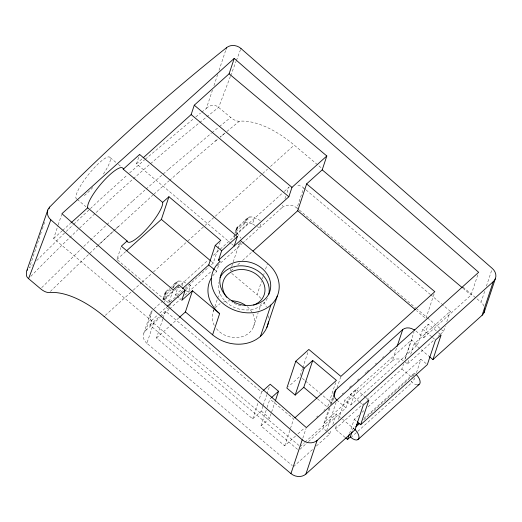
<?xml version="1.0" encoding="UTF-8"?>
<svg xmlns="http://www.w3.org/2000/svg" width="522" height="522" viewBox="0 0 522 522"><rect width="100%" height="100%" fill="white"/><g stroke="black" fill="none" stroke-linecap="round" stroke-linejoin="round"><path stroke-width="0.39" stroke-dasharray="2.61 1.96" d="M169.735 302.231L166.048 297.462A6.903 5.67 13.2 0 1 164.854 294.101L164.861 293.84M234.261 237.843A6.903 5.859 24 0 1 233.993 236.009L234.006 235.729M236.009 229.719L250.456 216.95A6.903 5.67 13.2 0 1 254.508 217.739L260.387 220.532M162.864 299.85L173.682 290.363M41.303 232.179L29.415 267.923L32.527 264.765M42.315 229.138L44.592 222.294M297.54 449.351L149.892 325.154L151.387 320.665L53.675 238.482L57.935 225.68M58.183 224.93L61.674 214.444M231.096 243.409L136.496 163.836L139.622 154.447M172.971 290.558L168.795 303.119L116.921 259.48L120.856 247.65M201.681 112.191L206.373 108.439L212.441 90.189M213.961 85.628L217.752 74.215M219.018 70.418L225.85 49.884M143.844 333.108L150.545 312.978M146.897 343.326A10.76 9.005 18.4 0 1 145.84 330.328L152.541 310.198A10.76 9.005 18.4 0 0 153.599 323.196L146.897 343.326L292.268 465.604M164.495 302.14L166.048 297.462M262.931 406.155L261.281 411.121L252.668 418.885L156.502 337.995L162.884 318.818M163.138 318.048L165.441 311.145L261.6 392.029L259.049 399.702M173.519 287.785L174.935 283.537L166.218 291.393L164.802 295.641L171.196 289.88M160.822 316.828L168.352 310.042L169.343 307.06M169.591 306.316L170.335 304.078M176.56 295.954L175.392 294.976L178.289 286.278M181.976 286.023L183.359 281.86L186.524 283.368M188.788 284.438L190.595 285.299L188.364 292.007L186.152 290.787M211.462 264.667L213.263 263.042L217.804 249.385M218.052 248.635L220.056 242.619M212.682 275.942A34.472 28.841 18.4 0 1 216.252 272.001L219.109 264.354M235.004 232.427L236.414 228.199L238.3 226.352M237.366 227.272L235.951 231.52L244.668 223.664L246.084 219.416L237.366 227.272A8.032 4.32 52.3 0 0 236.675 228.616M236.805 234.508L237.197 233.341A6.903 5.67 13.2 0 1 236.003 229.98M213.335 311.288L213.844 309.761M214.862 306.708L217.4 299.073M217.654 298.31L220.447 289.912M230.163 271.081L231.422 267.303M231.67 266.546L232.929 262.762M233.184 262.005L239.611 242.678M240.74 242.195L239.5 245.921L238.13 243.937M255.088 225.445L252.433 223.984L254.508 217.739M260.752 224.16L259.512 227.886L257.3 226.665M242.443 243.265L282.024 207.599L282.859 205.081M284.953 198.791L285.788 196.272M287.048 192.501L288.718 187.47A10.76 9.005 18.4 0 1 289.377 186.928M260.883 298.388A34.465 28.841 18.4 0 0 257.092 294.702L261.496 281.462M262.377 278.813L263.258 276.164M263.695 274.84L264.139 273.515M265.587 269.163L267.271 264.086M253.379 327.124L258.207 312.619M259.225 309.566L261.254 303.458M298.773 209.576L296.979 208.069L303.673 187.94A10.76 9.005 18.4 0 0 295.981 185.01M252.668 418.885L257.77 403.539M263.186 405.405L266.703 394.834M266.951 394.077L269.208 387.285M295.543 436.04L284.692 445.821L260.993 425.887L266.859 408.25M267.114 407.48L269.926 399.036L271.075 397.999M260.993 425.887L269.606 418.122L271.394 412.752M271.649 411.988L275.218 401.248M302.466 368.63L299.915 376.303L288.633 386.469M302.721 367.86L307.823 352.52M284.692 445.821L293.625 418.964L269.926 399.036M302.819 438.167L306.088 428.334M327.744 406.481L335.653 382.704M323.979 423.231L329.186 407.584M330.132 404.739L332.736 396.916M326.42 431.407A8.613 7.204 18.4 0 1 325.578 421.013L329.891 408.034M331.163 404.217L333.447 397.346M333.467 398.638L331.933 403.238L320.854 393.914M337.036 387.898L340.866 376.401M326.674 430.643L336.07 402.397M316.384 446.036L329.623 434.102L331.111 429.626M332.847 424.412L336.318 413.972L341.877 418.651M345.094 437.384L335.209 429.064L336.944 423.851M338.432 419.381L344.879 400.002L411.558 339.907L417.509 344.911L350.83 405.007L344.879 400.002M308.443 441.638L345.988 407.806L350.458 394.358L356.043 389.327L365.191 397.02M350.83 405.007L356.043 389.327M349.551 433.495L354.262 419.329L359.064 414.997M352.565 430.252L353.309 428.02L355.123 426.383M325.578 421.013L392.309 360.872L396.877 347.13M404.922 359.293L414.031 331.901M367.051 400.374L401.888 368.976L403.623 363.762M405.359 358.542L411.558 339.907M404.804 361.694L407.473 363.938L408.961 359.469M410.697 354.249L414.168 343.809L450.284 311.262L442.297 304.541M434.056 294.01L425.893 318.564L416.556 310.714M417.509 344.911L422.722 329.232L428.308 324.195L438.069 332.403M415.903 330.974L423.838 337.643L428.308 324.195M417.071 384.89A8.613 4.261 48 0 1 412.112 382.398L411.473 381.863L412.217 379.624M413.457 375.899L414.448 372.91L415.088 373.452A8.613 4.261 48 0 1 415.656 373.948M414.742 377.876L414.246 379.363L411.473 381.863M416.478 372.656L420.941 359.234L426.761 364.134M440.581 334.106L443.589 331.392L445.325 326.172M446.812 321.702L450.284 311.262M423.838 337.643L471.066 295.08L477.904 274.533M483.946 306.068A10.76 9.005 18.4 0 0 481.049 302.271L484.886 290.741M486.419 286.128L492.044 269.215M163.073 298.741L165.265 292.32L167.151 290.473M230.391 76.408L218.685 107.349A2494.912 2087.654 18.4 0 0 30.791 276.399M230.678 75.651L236.101 61.315M236.388 60.565L240.675 49.244M206.373 108.439C208.493 106.044 211.899 104.837 215.038 105.548A7.151 5.983 18.4 0 1 217.393 106.449L230.678 117.437A12.906 6.381 48 0 0 239.344 121.215M36.684 260.563L64.611 233.001M41.701 287.642L81.445 248.648M50.38 291.42L97.314 246.051L94.978 248.244M66.209 231.455L73.165 224.78M83.735 246.436L106.39 225.099M73.706 224.264L98.619 200.885L127.342 174.922M106.958 224.558L132.914 200.8M118.318 226.444L97.882 245.516L152.678 195.28M174.381 283.961L177.832 281.417M245.529 219.84L248.981 217.296M53.675 238.482L62.033 230.946M62.627 230.411L70.392 223.416M136.496 163.836L142.499 158.427M116.921 259.48L125.932 251.356M105.3 315.366L132.627 290.741M133.221 290.206L141.534 282.709M142.134 282.174L151.634 273.606M153.416 272.001L187.281 241.484M187.874 240.949L204.507 225.954M205.1 225.419L262.129 174.022M262.723 173.487L267.479 169.206M270.448 166.525L294.212 145.109M164.854 294.101L170.27 289.214M172.077 287.589L179.307 281.071A6.903 5.67 13.2 0 1 183.359 281.86M233.993 236.009L234.9 235.2M235.8 234.385L248.446 222.985A6.903 5.859 24 0 1 252.433 223.984M154.199 308.704L178.596 286.715M180.997 284.549L208.03 260.184M213.439 255.31L235.037 235.846M235.637 235.305L282.48 193.094M284.288 191.457L288.718 187.47M175.392 294.976L181.943 289.071M169.996 302.036L176.606 296.078M177.206 295.537L182.615 290.663M185.016 288.496L209.054 266.833M151.387 320.665L157.363 315.281M159.758 313.122L166.335 307.197M185.891 289.54L190.595 285.299M149.892 325.154L159.458 316.534M160.058 315.993L165.441 311.145M145.84 330.328L160.234 317.356M169.533 308.978L181.304 298.375M184.834 295.191L211.815 270.872M217.263 265.966L241.856 243.8M156.502 337.995L178.785 317.918M231.122 270.748L234.75 267.479M237.778 264.745L240.198 262.566M242.619 260.387L252.309 251.656M261.6 392.029L262.749 390.998M297.951 433.867L304.58 427.89M316.639 417.026L317.846 415.936M323.875 410.507L325.075 409.418M342.178 394.012L343.378 392.922M349.401 387.5L351.808 385.327M357.231 380.44L359.038 378.815M365.061 373.387L366.268 372.297M366.868 371.755L368.676 370.131M375.298 364.16L376.506 363.071M382.528 357.642L383.729 356.559M389.751 351.13L390.958 350.047M300.209 446.519L304.417 442.721M305.024 442.18L336.318 413.972M299.967 449.279L307.836 442.186M293.508 466.648L313.37 448.75M335.209 429.064L363.442 403.623M407.473 363.938L434.558 339.528M438.173 336.272L439.974 334.648M362.072 412.289L363.873 410.664M368.075 406.879L420.941 359.234M364.206 418.2L414.448 372.91M363.632 419.825L415.088 373.452M350.967 437.501L412.112 382.398M132.901 200.8L144.848 190.119M153.859 194.217L168.887 180.951M129.58 172.945L144.744 159.68M146.036 189.062L168.965 168.978M169.48 180.429L177.943 173.03M145.312 159.19L193.505 118.794M177.93 173.036L190.086 162.538M168.952 168.978L211.351 133.227M190.073 162.544L217.654 139.172L214.575 141.743M225.067 132.993L220.127 137.11L225.073 132.993M211.958 132.712L218.183 127.596M226.92 131.446L239.35 121.215A81.797 40.462 48 0 1 293.286 144.333L321.611 168.162M219.423 126.578L230.685 117.443M195.841 116.908L200.513 113.13M110.318 157.735L115.877 162.349M118.344 164.397L120.817 166.453M462.988 287.08L481.049 302.271M462.981 288.274L471.066 295.08M303.673 187.94L305.468 189.447M306.068 189.949L429.932 294.14M430.552 294.662L441.677 304.026M299.374 210.079L415.603 307.849M416.223 308.372L426.794 317.265M427.42 317.794L443.589 331.392M438.676 332.919L441.116 334.974M422.722 329.232L431.877 336.925M432.484 337.44L435.531 340.005M414.168 343.809L428.856 356.161M401.888 368.976L413.006 378.326M231.716 243.931L234.202 246.025M231.761 273.397L257.092 294.702M211.41 261.483L213.263 263.042M215.149 270.305L216.695 271.61M365.805 397.536L368.852 400.1M350.458 394.358L358.999 401.542M359.606 402.057L362.659 404.622M336.834 400.106L345.988 407.806M354.262 419.329L356.004 420.797M302.375 378.372L304.841 380.447M305.455 380.962L320.234 393.399M353.309 428.02L353.942 428.555M342.497 419.166L353.916 428.771M317.513 398.854L327.49 407.245M77.282 199.43L85.941 206.719M177.141 296.444L180.638 299.387M328.025 432.758L329.623 434.102M261.281 411.121L269.606 418.122M153.599 323.196L298.962 445.468M237.197 233.341L240.883 238.11M164.795 304.894L165.069 305.285M166.166 306.871L168.352 310.042M263.727 302.055A34.465 28.841 18.4 0 1 266.377 306.845M268.7 315.823A34.465 28.841 18.4 0 1 268.784 318.1M267.408 298.264A25.852 21.637 18.4 0 1 237.21 308.515A25.852 21.637 18.4 0 1 218.555 282.5M240.903 305.775A21.546 18.029 18.4 0 1 231.898 301.977M247.265 306.668A21.546 18.029 18.4 0 1 247.552 334.126A21.546 18.029 18.4 0 1 215.958 328.07M214.209 325.323A21.546 18.029 18.4 0 1 214.124 309.696M215.41 307.778A21.546 18.029 18.4 0 1 220.127 303.667M223.573 302.055A21.546 18.029 18.4 0 1 229.68 300.835M392.309 360.872A8.613 7.204 18.4 0 1 403.676 360.78M282.024 207.599A10.76 9.005 18.4 0 1 296.979 208.069M177.552 287.107A6.903 5.859 24 0 1 180.814 287.863M173.16 287.57A8.032 4.209 30.7 0 1 173.656 287.002M163.236 299.772A5.311 3.426 -60.4 0 1 163.654 298.258M163.784 298.055A8.032 6.877 -47.2 0 1 165.161 295.941M244.309 223.442A8.032 4.209 30.7 0 1 245.588 222.424M245.549 222.777A5.311 1.599 7.9 0 1 247.278 222.457M235.324 233.19A8.032 6.877 -47.2 0 1 236.303 231.82M165.311 294.284A5.311 2.095 73.1 0 1 165.402 293.077M165.526 292.738A8.032 4.32 52.3 0 1 166.159 291.328M175.059 283.635A8.032 7.81 -32.5 0 1 177.088 281.945M177.206 281.534A5.311 5.2 -41.9 0 1 178.974 280.953M236.459 230.163A5.311 2.095 73.1 0 1 236.544 228.956M246.201 219.514A8.032 7.81 -32.5 0 1 248.237 217.824M248.355 217.413A5.311 5.2 -41.9 0 1 250.123 216.832M76.936 199.123A26.694 5.853 -51.3 0 1 86.065 177.656A26.694 5.853 -51.3 0 1 108.413 156.92A26.694 5.853 -51.3 0 1 102.377 175.509M92.799 187.483A26.694 5.853 -51.3 0 1 83.089 196.533"/><path stroke-width="0.78" d="M49.146 208.604L49.649 207.084C105.307 150.382 164.489 97.138 226.607 47.606L226.104 49.127M143.1 157.885L191.143 114.586L194.269 105.196L229.112 73.791L234.234 58.399L478.648 272.295L306.336 427.59L61.922 213.694L234.234 58.399M126.533 250.814L161.389 219.403L168.932 196.729L220.806 240.361L215.247 245.373L208.748 264.922L182.543 288.535M168.932 196.729L162.668 202.366A26.687 6.271 -49.9 0 1 146.369 229.328A26.687 6.271 -49.9 0 1 127.127 240.981L121.339 246.201L173.213 289.834L178.772 284.823L185.179 290.212L181.8 300.365L192.455 290.761L219.638 313.618L212.591 334.811A34.465 28.841 18.4 0 0 246.802 343.267A34.465 28.841 18.4 0 0 268.471 321.833M179.385 317.376L185.408 311.947L192.455 290.761M240.335 240.498L267.512 263.362A34.465 28.841 18.4 0 1 270.755 305.116A34.465 28.841 18.4 0 1 222.679 303.184A34.465 28.841 18.4 0 1 220.075 261.457L218.529 260.152L221.654 250.762L237.327 236.629L139.622 154.447L123.244 169.206A26.687 6.271 -49.9 0 0 103.95 180.592A26.687 6.271 -49.9 0 0 87.696 207.815L70.985 222.881M234.202 246.025L237.327 236.629M218.529 260.152L288.849 196.774L291.974 187.378L326.818 155.98L229.112 73.791M252.916 251.108L297.71 210.738L306.642 183.888L322.204 169.859L326.818 155.98M260.478 336.318L270.898 304.978M266.866 327.424L277.293 296.085M275.479 400.485L278.539 391.272L270.213 384.264L263.323 390.476M306.642 183.888L434.826 291.707L340.873 376.382L308.848 349.446L295.785 361.224L286.852 388.074L295.178 395.076L303.791 387.311L312.724 360.461L336.422 380.394L294.826 417.881M295.178 395.076L304.111 368.225L312.724 360.461M357.172 421.776L360.663 424.719L368.852 400.1L363.266 405.137L355.077 429.75L305.905 474.067A10.76 9.005 18.4 0 1 290.95 473.598L302.205 439.772L50.856 219.814L28.579 278.67L40.579 288.764A12.919 6.388 48 0 0 49.244 292.535A81.817 40.468 48 0 1 103.186 315.653L104.048 316.384M305.905 474.067L317.089 440.451L493.29 281.652A10.766 9.096 22 0 0 492.298 268.445L240.955 48.487M333.702 396.583L335.985 389.712L402.723 329.571A8.606 6.825 20.8 0 1 414.011 329.878M345.714 437.899L347.567 439.459L349.303 434.239M347.567 439.459L350.334 436.966L352.069 431.746M397.131 346.367L402.723 329.571M429.436 356.65L432.927 359.586L441.116 334.974L435.531 340.005L427.342 364.624L360.663 424.719M432.927 359.586L482.106 315.268L493.29 281.652M484.103 312.489L495.345 278.722M28.579 278.67L27.503 277.573A7.145 5.983 18.4 0 1 26.394 275.557L26.433 271.734L47.809 209.961M27.144 270.285L27.62 269.62M167.516 306.127L185.179 290.212M271.649 397.483L278.539 391.272M356.337 425.293L358.758 423.107M355.763 426.918L359.39 423.642M357.857 439.681L419.003 384.57M414.266 329.617L414.683 329.943M322.204 169.859L462.355 287.752M194.269 105.196L291.974 187.378M191.143 114.586L288.849 196.774M297.71 210.738L415.31 309.663M215.247 245.373L221.654 250.762M123.244 169.206L162.668 202.366M161.389 219.403L210.79 260.961M208.748 264.922L214.568 269.815M295.785 361.224L304.111 368.225M303.791 387.311L316.887 398.332M87.696 207.815L127.127 240.981M350.334 436.966L350.967 437.501A8.613 4.261 48 0 0 358.784 438.604A8.613 4.261 48 0 0 354.516 429.058M185.408 311.947L212.591 334.811M104.113 316.436L290.95 473.598M50.83 219.834A10.61 8.965 22 0 1 49.668 207.103M226.626 47.619A10.61 8.965 22 0 1 240.981 48.468M336.834 400.106A8.613 7.204 18.4 0 1 335.985 389.712M219.07 313.141A34.472 28.841 18.4 0 1 211.182 278.239M220.134 277.541A25.852 21.637 18.4 0 1 251.18 267.571A25.852 21.637 18.4 0 1 268.68 294.767M226.763 297.279A21.546 18.029 18.4 0 1 232.016 271.577A21.546 18.029 18.4 0 1 262.044 280.294A21.546 18.029 18.4 0 1 253.555 305.057M231.859 300.809A21.546 18.029 18.4 0 1 245.771 305.507M317.089 440.451A10.766 9.096 22 0 1 302.205 439.765M484.677 308.867A10.76 9.005 18.4 0 1 482.106 315.268M416.23 374.502A8.613 4.261 48 0 1 417.633 384.923M226.346 296.372A25.852 21.637 18.4 0 0 269.489 292.437A25.852 21.637 18.4 0 0 239.957 261.444A25.852 21.637 18.4 0 0 226.346 296.372"/></g></svg>
